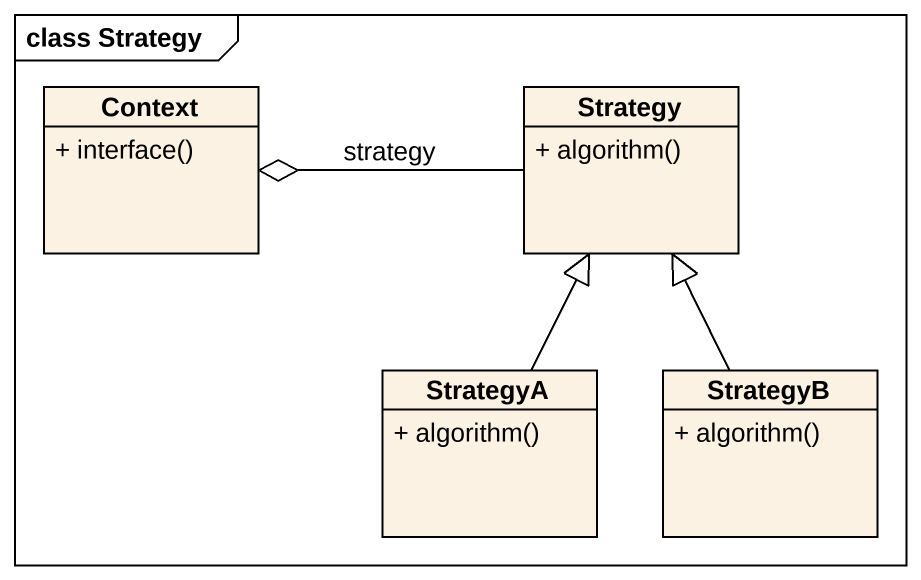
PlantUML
@startuml
mainframe class Strategy
hide circle
hide empty members
skinparam classAttributeIconSize 0
class Context {
  + interface()
}
class Strategy {
  + algorithm()
}
class StrategyA {
  + algorithm()
}
class StrategyB {
  + algorithm()
}
Strategy -left-o Context : strategy
StrategyA -up-|> Strategy
StrategyB -up-|> Strategy
@enduml
